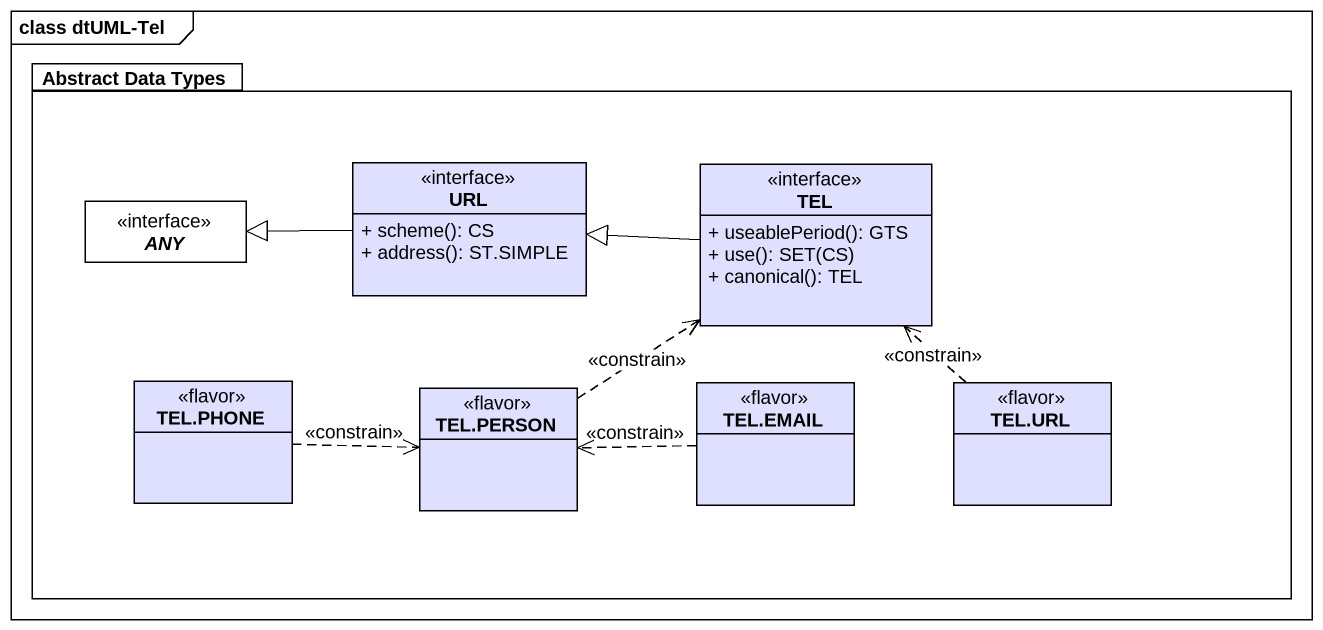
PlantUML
@startuml
mainframe class dtUML-Tel
hide circle
hide empty members
skinparam classAttributeIconSize 0
package "Abstract Data Types" as Abstract_Data_Types #FFFFFF {
  abstract class ANY <<interface>> #FFFFFF
  class URL <<interface>> #DFDFFF {
    + scheme(): CS
    + address(): ST.SIMPLE
  }
  class TEL <<interface>> #DFDFFF {
    + useablePeriod(): GTS
    + use(): SET(CS)
    + canonical(): TEL
  }
  class "TEL.PHONE" as TEL_PHONE <<flavor>> #DFDFFF
  class "TEL.PERSON" as TEL_PERSON <<flavor>> #DFDFFF
  class "TEL.EMAIL" as TEL_EMAIL <<flavor>> #DFDFFF
  class "TEL.URL" as TEL_URL <<flavor>> #DFDFFF
}
URL -left-|> ANY
TEL -left-|> URL
TEL_PHONE .right.> TEL_PERSON : <<constrain>>
TEL_PERSON .up.> TEL : <<constrain>>
TEL_EMAIL .left.> TEL_PERSON : <<constrain>>
TEL_URL .up.> TEL : <<constrain>>
@enduml
